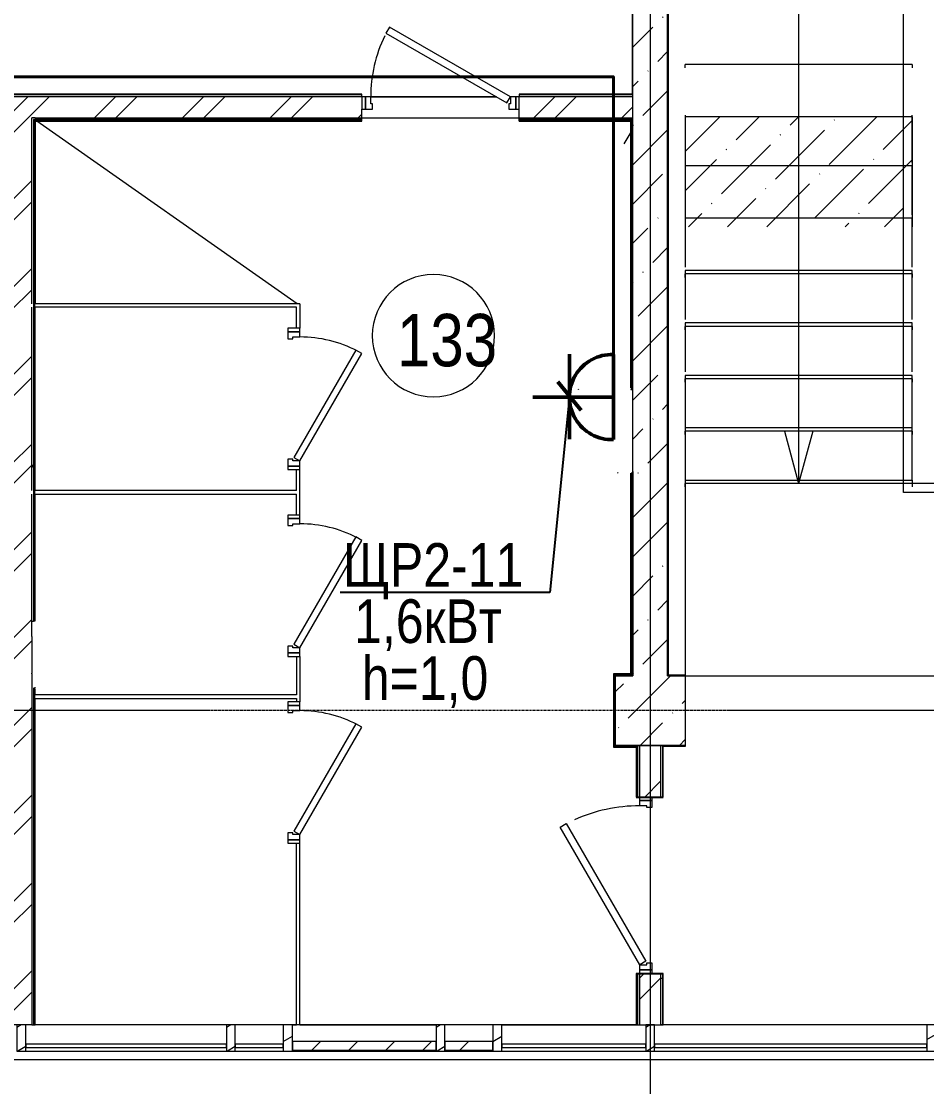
# Model space of a CAD drawing. Header units: metres. Extents: x -187 to 138813, y -64870 to 49448.
# Drawn here: x 80463 to 85646, y -58940 to -52838 of the extents above; entities that cross this region are included whole.
import ezdxf

# ---------------------------------------------------------------- set-up
doc = ezdxf.new("R2010")
doc.units = ezdxf.units.M
doc.linetypes.add('ADSK_Линия сетки', pattern=[21, 12, -3, 3, -3])
for name, color, linetype, lineweight in [('A-AREA-IDEN', 7, 'Continuous', 9), ('A-DETL-MBND', 7, 'Continuous', 5), ('A-DETL-THIN', 7, 'Continuous', 5), ('A-DOOR', 7, 'Continuous', 5), ('A-DOOR-FRAM', 7, 'Continuous', 13), ('A-FLOR', 7, 'Continuous', 5), ('A-FLOR-PATT', 7, 'Continuous', 5), ('A-GLAZ-CURT', 7, 'Continuous', 5), ('A-GLAZ-CWMG', 7, 'Continuous', 5), ('A-WALL', 7, 'Continuous', 5), ('A-WALL-PATT', 7, 'Continuous', 18), ('I-WALL', 7, 'Continuous', 5), ('S-COLS', 7, 'Continuous', 5), ('S-GRID', 7, 'Continuous', 9), ('Освещение', 1, 'Continuous', 50), ('Эл-свет раб.', 5, 'Continuous', 50), ('ЭЛ.сети', 5, 'Continuous', 100), ('ЭОМ', 7, 'Continuous', 40)]:
    doc.layers.add(name, color=color, linetype=linetype, lineweight=lineweight)
doc.layers.add('A-DETL', color=7, linetype='Continuous', lineweight=5, true_color=0x00a600)
doc.styles.add('GOST Common_I_1', font='ARIALN.TTF', dxfattribs={"height": 300})
doc.styles.add('STYLE1', font='ARIALN.TTF', dxfattribs={"height": 250})
doc.styles.add('ГОСТ 2.304', font='ARIALN.TTF', dxfattribs={"width": 0.85})
doc.dimstyles.new('СПДС', dxfattribs={"dimscale": 100, "dimtxt": 2.5, "dimasz": 2.5, "dimexe": 1.25, "dimexo": 0.625, "dimtad": 1, "dimdec": 0, "dimrnd": 0.001, "dimtxsty": 'ГОСТ 2.304', "dimblk": 'OBLIQUE', "dimcen": 2.5, "dimdle": 2, "dimadec": 0, "dimazin": 2, "dimtfac": 0.75, "dimtdec": 0, "dimtmove": 1, "dimatfit": 3, "dimfxl": 1, "dimtolj": 1, "dimarcsym": 1})
pattern_1 = [(45, (0, 0), (84.19025, 308.69666), [396.875, -79.375, 3.353, -76.022])]
pattern_2 = [(45, (0, 0), (-251.4472, 251.4472), []), (45, (0, 381), (-251.4472, 251.4472), [])]
pattern_3 = [(45, (0, 0), (-106.06602, 106.06602), [])]
pattern_4 = [(30, (0, 0), (-60, 103.92305), [])]
pattern_5 = [(0, (0, 0), (812.8, 203.2), [33.528, -576.072, 33.528, -576.072, -3251.2]), (0, (0, 0), (812.8, 203.2), [-1219.2, 33.528, -1185.672, 33.528, -576.072, -1422.4]), (0, (0, 0), (812.8, 203.2), [-3048, 33.528, -372.872, 33.528, -982.472]), (120, (304.8, 101.6), (-582.37636, 602.30545), [33.528, -576.072, 33.528, -576.072, -3251.2]), (120, (304.8, 101.6), (-582.37636, 602.30545), [-1219.2, 33.528, -1185.672, 33.528, -576.072, -1422.4]), (120, (304.8, 101.6), (-582.37636, 602.30545), [-3048, 33.528, -372.872, 33.528, -982.472]), (240, (406.4, 508), (-230.42364, -805.50545), [33.528, -576.072, 33.528, -576.072, -3251.2]), (240, (406.4, 508), (-230.42364, -805.50545), [-1219.2, 33.528, -1185.672, 33.528, -576.072, -1422.4]), (240, (406.4, 508), (-230.42364, -805.50545), [-3048, 33.528, -372.872, 33.528, -982.472])]
pattern_6 = [(50, (0, 0), (728.7365, -63.7558), [76.2, -838.2]), (355, (0, 0), (-140.9716, 764.2276), [60.96, -670.56]), (100.451, (60.7, -5.3), (587.77, 700.4668), [64.76, -712.36]), (46.184, (0, 203.2), (1084.316, -168.171), [114.3, -1257.3]), (96.636, (90.4, 189.2), (949.61, 989.71), [97.14, -1068.54]), (351.184, (0, 203.2), (949.62, 989.701), [91.44, -1005.84]), (21, (101.6, 152.4), (606.458, -409.0606), [76.2, -838.2]), (326, (101.6, 152.4), (247.2083, 736.753), [60.96, -670.56]), (71.451, (152.14, 118.3), (853.6683, 327.6855), [64.76, -712.36]), (37.5, (0, 0), (12.3547, 338.2201), [33.528, -628.904, 33.528, -647.192, -673.1]), (37.5, (0, 0), (12.3547, 338.2201), [-1343.152, 33.528, -639.572]), (7.5, (0, 0), (267.2789, 400.7221), [33.528, -354.584, 33.528, -613.664, -256.54]), (7.5, (0, 0), (267.2789, 400.7221), [-1035.304, 33.528, -223.012]), (327.5, (-226.57, 0), (542.3633, -22.91534), [33.528, -220.472, 33.528, -758.952, -1051.56]), (327.5, (-226.57, 0), (542.3633, -22.91534), [-1046.48, 33.528, -1018.032]), (317.5, (-328.17, 0), (592.517, 101.707), [33.528, -296.672, 33.528, -492.76, -746.76]), (317.5, (-328.17, 0), (592.517, 101.707), [-856.488, 33.528, -713.232])]

# ---------------------------------------------------------------- blocks, each defined once
blk = doc.blocks.new('КДП АПК - КР_rvt-1-1 этаж')
at = {"layer": 'A-FLOR-PATT', "lineweight": 15}
h = blk.add_hatch(dxfattribs=at)
h.set_pattern_fill('FP_126', color=256, style=0, pattern_type=2)
h.set_pattern_definition([(45, (0.0002, -0.0003), (84.19025, 308.69666), [396.875, -79.375, 3.353, -76.022])])
h.paths.add_polyline_path([(85562.7, -53375.6), (85562.7, -52745.6), (84262.7, -52745.6), (84262.7, -53375.6), (84709.2, -53375.6)], flags=0)
at = {"layer": 'A-WALL-PATT', "lineweight": 15}
h = blk.add_hatch(dxfattribs=at)
h.set_pattern_fill('FP_125', color=256, style=0, pattern_type=2)
h.set_pattern_definition(pattern_1)
h.paths.add_polyline_path([(84162.7, -55945.6), (84162.7, -49845.6), (83962.7, -49845.6), (83962.7, -55945.6)], flags=0)
at = {"layer": 'S-COLS', "lineweight": 15}
h = blk.add_hatch(dxfattribs=at)
h.set_pattern_fill('FP_125', color=256, style=0, pattern_type=2)
h.set_pattern_definition(pattern_1)
h.paths.add_polyline_path([(84262.7, -56345.6), (84262.7, -55945.6), (83862.7, -55945.6), (83862.7, -56345.6)], flags=0)
at = {"layer": 'A-FLOR', "lineweight": 15}
for p, q in [((84262.7, -52465.6), (84262.7, -52445.6)), ((85562.7, -52445.6), (84262.7, -52445.6)), ((85562.7, -52445.6), (85562.7, -52465.6)), ((84262.7, -52745.6), (84262.7, -53375.6)), ((85562.7, -52745.6), (84262.7, -52745.6)), ((85562.7, -52745.6), (85562.7, -53375.6)), ((84262.7, -53665.6), (84262.7, -53645.6)), ((85562.7, -53645.6), (84262.7, -53645.6)), ((85562.7, -53645.6), (85562.7, -53665.6)), ((84262.7, -53965.7), (84262.7, -53945.6)), ((85562.7, -53945.6), (84262.7, -53945.6)), ((85562.7, -53945.6), (85562.7, -53965.7)), ((84262.7, -54265.6), (84262.7, -54245.6)), ((85562.7, -54245.6), (84262.7, -54245.6)), ((85562.7, -54245.6), (85562.7, -54265.6)), ((84262.7, -54565.7), (84262.7, -54545.6)), ((85562.7, -54545.6), (84262.7, -54545.6)), ((85562.7, -54545.6), (85562.7, -54565.7)), ((84262.7, -54865.6), (84262.7, -54845.6)), ((85562.7, -54845.6), (84262.7, -54845.6)), ((85562.7, -54845.6), (85562.7, -54865.6))]:
    blk.add_line(p, q, dxfattribs=at)
at = {"layer": 'I-WALL', "lineweight": 15}
for p, q in [((83962.7, -55945.6), (83962.7, -49845.6)), ((84162.7, -49845.6), (84162.7, -55945.6))]:
    blk.add_line(p, q, dxfattribs=at)
at = {"layer": 'S-COLS', "lineweight": 15}
for p, q in [((83962.7, -55945.6), (83862.7, -55945.6)), ((83862.7, -55945.6), (83862.7, -56345.6)), ((84262.7, -55945.6), (84162.7, -55945.6)), ((83862.7, -56345.6), (84262.7, -56345.6))]:
    blk.add_line(p, q, dxfattribs=at)
blk = doc.blocks.new('Системная панель - Сплошная-1173316-1 этаж')
at = {"layer": 'A-GLAZ-CURT'}
h = blk.add_hatch(dxfattribs=at)
h.set_pattern_fill('FP_7', color=256, style=0, pattern_type=2)
h.set_pattern_definition(pattern_3)
h.paths.add_polyline_path([(82014.3, -58730.7), (82837.7, -58730.7), (82837.7, -58680.7), (82014.3, -58680.7)], flags=0)
at = {"layer": 'A-GLAZ-CURT', "lineweight": 13}
for p, q in [((82837.7, -58680.7), (82014.3, -58680.7)), ((82014.3, -58680.7), (82014.3, -58730.7)), ((82837.7, -58730.7), (82837.7, -58680.7)), ((82014.3, -58730.7), (82837.7, -58730.7))]:
    blk.add_line(p, q, dxfattribs=at)
blk = doc.blocks.new('Системная панель - С остеклением-1173315-1 этаж')
at = {"layer": 'A-GLAZ-CURT', "lineweight": 13}
for p, q in [((78037.7, -58695.7), (77214.3, -58695.7)), ((77214.3, -58695.7), (77214.3, -58715.7)), ((78037.7, -58715.7), (78037.7, -58695.7)), ((77214.3, -58715.7), (78037.7, -58715.7))]:
    blk.add_line(p, q, dxfattribs=at)
blk = doc.blocks.new('Системная панель - С остеклением-1173260-1 этаж')
at = {"layer": 'A-GLAZ-CURT', "lineweight": 13}
for p, q in [((778.9, 10), (-778.9, 10)), ((-778.9, 10), (-778.9, -10)), ((778.9, -10), (778.9, 10)), ((-778.9, -10), (778.9, -10))]:
    blk.add_line(p, q, dxfattribs=at)
blk = doc.blocks.new('Системная панель - С остеклением-1173121-1 этаж')
at = {"layer": 'A-GLAZ-CURT', "lineweight": 13}
for p, q in [((575, 10), (-575, 10)), ((-575, 10), (-575, -10)), ((575, -10), (575, 10)), ((-575, -10), (575, -10))]:
    blk.add_line(p, q, dxfattribs=at)
blk = doc.blocks.new('Системная панель - Сплошная-1173314-1 этаж')
at = {"layer": 'A-GLAZ-CURT'}
h = blk.add_hatch(dxfattribs=at)
h.set_pattern_fill('FP_7', color=256, style=0, pattern_type=2)
h.set_pattern_definition(pattern_3)
h.paths.add_polyline_path([(82887.7, -58730.7), (83161.9, -58730.7), (83161.9, -58680.7), (82887.7, -58680.7)], flags=0)
at = {"layer": 'A-GLAZ-CURT', "lineweight": 13}
for p, q in [((83161.9, -58680.7), (82887.7, -58680.7)), ((82887.7, -58680.7), (82887.7, -58730.7)), ((83161.9, -58730.7), (83161.9, -58680.7)), ((82887.7, -58730.7), (83161.9, -58730.7))]:
    blk.add_line(p, q, dxfattribs=at)
blk = doc.blocks.new('Системная панель - С остеклением-1173317-1 этаж')
at = {"layer": 'A-GLAZ-CURT', "lineweight": 13}
for p, q in [((81961.9, -58695.7), (81687.7, -58695.7)), ((81687.7, -58695.7), (81687.7, -58715.7)), ((81961.9, -58715.7), (81961.9, -58695.7)), ((81687.7, -58715.7), (81961.9, -58715.7))]:
    blk.add_line(p, q, dxfattribs=at)
blk = doc.blocks.new('Прямоугольный импост - 50 x 150мм-V34-1 этаж')
at = {"layer": 'A-GLAZ-CWMG'}
h = blk.add_hatch(dxfattribs=at)
h.set_pattern_fill('FP_45', color=256, style=0, pattern_type=2)
h.set_pattern_definition([(150, (80462.65, 58705.69), (-60, -103.92305), [])])
h.paths.add_polyline_path([(-15.6, -30), (-25, -30), (-25, 120), (25, 120), (25, -30)], flags=0)
at = {"layer": 'A-GLAZ-CWMG', "lineweight": 18}
for p, q in [((-25, -30), (-25, 120)), ((-25, 120), (25, 120)), ((25, 120), (25, -30)), ((25, -30), (-25, -30))]:
    blk.add_line(p, q, dxfattribs=at)
blk = doc.blocks.new('Прямоугольный импост - 50 x 150мм-V35-1 этаж')
at = {"layer": 'A-GLAZ-CWMG'}
h = blk.add_hatch(dxfattribs=at)
h.set_pattern_fill('FP_46', color=256, style=0, pattern_type=2)
h.set_pattern_definition([(150, (81662.65, 58705.69), (-60, -103.92305), [])])
h.paths.add_polyline_path([(25, -30), (-25, -30), (-25, 120), (25, 120)], flags=0)
at = {"layer": 'A-GLAZ-CWMG', "lineweight": 18}
for p, q in [((-25, -30), (-25, 120)), ((-25, 120), (25, 120)), ((25, 120), (25, -30)), ((25, -30), (-25, -30))]:
    blk.add_line(p, q, dxfattribs=at)
blk = doc.blocks.new('Прямоугольный импост - 50 x 150мм-1173228-1 этаж')
at = {"layer": 'A-GLAZ-CWMG'}
h = blk.add_hatch(dxfattribs=at)
h.set_pattern_fill('FP_47', color=256, style=0, pattern_type=2)
h.set_pattern_definition([(150, (82862.65, 58705.69), (-60, -103.92305), [])])
h.paths.add_polyline_path([(25, -30), (-25, -30), (-25, 120), (25, 120)], flags=0)
at = {"layer": 'A-GLAZ-CWMG', "lineweight": 18}
for p, q in [((-25, -30), (-25, 120)), ((-25, 120), (25, 120)), ((25, 120), (25, -30)), ((25, -30), (-25, -30))]:
    blk.add_line(p, q, dxfattribs=at)
blk = doc.blocks.new('Прямоугольный импост - 50 x 150мм-V36-1 этаж')
at = {"layer": 'A-GLAZ-CWMG'}
h = blk.add_hatch(dxfattribs=at)
h.set_pattern_fill('FP_48', color=256, style=0, pattern_type=2)
h.set_pattern_definition([(150, (84062.65, 58705.69), (-60, -103.92305), [])])
h.paths.add_polyline_path([(25, -30), (-25, -30), (-25, 120), (25, 120)], flags=0)
at = {"layer": 'A-GLAZ-CWMG', "lineweight": 18}
for p, q in [((-25, -30), (-25, 120)), ((-25, 120), (25, 120)), ((25, 120), (25, -30)), ((25, -30), (-25, -30))]:
    blk.add_line(p, q, dxfattribs=at)
blk = doc.blocks.new('Прямоугольный импост - 50 x 150мм-1173239-1 этаж')
at = {"layer": 'A-GLAZ-CWMG'}
h = blk.add_hatch(dxfattribs=at)
h.set_pattern_fill('FP_49', color=256, style=0, pattern_type=2)
h.set_pattern_definition([(30, (-85695.54, 58705.69), (-60, 103.92305), [])])
h.paths.add_polyline_path([(0, -30), (0, 120), (-50, 120), (-50, -30)], flags=0)
at = {"layer": 'A-GLAZ-CWMG', "lineweight": 18}
for p, q in [((0, 120), (-50, 120)), ((-50, 120), (-50, -30)), ((0, -30), (0, 120)), ((-50, -30), (0, -30))]:
    blk.add_line(p, q, dxfattribs=at)
blk = doc.blocks.new('Прямоугольный импост - 50 x 150мм-1035537-1 этаж')
at = {"layer": 'A-GLAZ-CWMG'}
for p, q in [((85645.5, -58585.7), (84122.7, -58585.7)), ((84087.7, -58735.7), (85645.5, -58735.7))]:
    blk.add_line(p, q, dxfattribs=at)
blk = doc.blocks.new('Прямоугольный импост - 50 x 150мм-1003911-1 этаж')
at = {"layer": 'A-GLAZ-CWMG'}
for p, q in [((81637.7, -58585.7), (80542.7, -58585.7)), ((80487.7, -58735.7), (81637.7, -58735.7))]:
    blk.add_line(p, q, dxfattribs=at)
blk = doc.blocks.new('AC_Дверь_Однопольная_ДеревяннаяВнутренняя_ГОСТ6629-88 - ДГ 21-9Л-1469641-1 этаж')
at = {"layer": 'A-DOOR', "lineweight": 13}
for p, q in [((-292.8, 460), (-312.8, 425.4)), ((400, 60), (-292.8, 460)), ((-312.8, 425.4), (380, 25.4)), ((380, 25.4), (400, 60))]:
    blk.add_line(p, q, dxfattribs=at)
at = {"layer": 'A-DOOR', "lineweight": 18}
for p, q in [((-430, 60), (-450, 60)), ((-450, 60), (-450, -10)), ((-430, -10), (-430, 60)), ((450, 60), (430, 60)), ((430, 60), (430, -10)), ((450, -10), (450, 60)), ((-450, -10), (-430, -10)), ((430, -10), (450, -10))]:
    blk.add_line(p, q, dxfattribs=at)
at = {"layer": 'A-DOOR'}
blk.add_arc((400, 60), 800, 154.09492, 180, dxfattribs=at)
at = {"layer": 'A-DOOR-FRAM'}
for p, q in [((-400, 60), (-430, 60)), ((-430, 60), (-430, -10)), ((-400, 20), (-400, 60)), ((-390, 20), (-400, 20)), ((-390, -10), (-390, 20)), ((400, 20), (390, 20)), ((390, 20), (390, -10)), ((430, 60), (400, 60)), ((400, 60), (400, 20)), ((430, -10), (430, 60)), ((-430, -10), (-390, -10)), ((390, -10), (430, -10))]:
    blk.add_line(p, q, dxfattribs=at)
blk = doc.blocks.new('AC_Дверь_Однопольная_ДеревяннаяВнутренняя_ГОСТ6629-88 - ДГ 21-8Л-1377427-1 этаж')
at = {"layer": 'A-DOOR', "lineweight": 18}
for p, q in [((-385, 60), (-405, 60)), ((-405, 60), (-405, -10)), ((-385, -10), (-385, 60)), ((385, 60), (385, -10)), ((405, 60), (385, 60)), ((405, -10), (405, 60)), ((-405, -10), (-385, -10)), ((385, -10), (405, -10))]:
    blk.add_line(p, q, dxfattribs=at)
at = {"layer": 'A-DOOR', "lineweight": 13}
for p, q in [((-335, 24.6), (-355, -10)), ((279.9, -330.4), (-335, 24.6)), ((-355, -10), (259.9, -365)), ((259.9, -365), (279.9, -330.4))]:
    blk.add_line(p, q, dxfattribs=at)
at = {"layer": 'A-DOOR'}
blk.add_arc((-355, -10), 710, 332.47162, 0, dxfattribs=at)
at = {"layer": 'A-DOOR-FRAM'}
for p, q in [((-385, 60), (-385, -10)), ((-345, 60), (-385, 60)), ((-355, -10), (-355, 30)), ((-355, 30), (-345, 30)), ((-345, 30), (-345, 60)), ((385, 60), (345, 60)), ((345, 60), (345, 30)), ((345, 30), (355, 30)), ((355, 30), (355, -10)), ((385, -10), (385, 60)), ((-385, -10), (-355, -10)), ((355, -10), (385, -10))]:
    blk.add_line(p, q, dxfattribs=at)
blk = doc.blocks.new('AC_Дверь_Однопольная_ДеревяннаяВнутренняя_ГОСТ6629-88 - ДГ 21-10-1263266-1 этаж')
at = {"layer": 'A-DOOR', "lineweight": 13}
for p, q in [((-455, 60), (333.1, 515)), ((333.1, 515), (353.1, 480.4)), ((353.1, 480.4), (-435, 25.4)), ((-435, 25.4), (-455, 60))]:
    blk.add_line(p, q, dxfattribs=at)
at = {"layer": 'A-DOOR', "lineweight": 18}
for p, q in [((-505, 60), (-485, 60)), ((-505, -10), (-505, 60)), ((-485, 60), (-485, -10)), ((485, 60), (505, 60)), ((485, -10), (485, 60)), ((505, 60), (505, -10)), ((-485, -10), (-505, -10)), ((505, -10), (485, -10))]:
    blk.add_line(p, q, dxfattribs=at)
at = {"layer": 'A-DOOR'}
blk.add_arc((-455, 60), 910, 0, 24.26352, dxfattribs=at)
at = {"layer": 'A-DOOR-FRAM'}
for p, q in [((-485, 60), (-455, 60)), ((-485, -10), (-485, 60)), ((-455, 60), (-455, 20)), ((-455, 20), (-445, 20)), ((-445, 20), (-445, -10)), ((445, 20), (455, 20)), ((445, -10), (445, 20)), ((455, 60), (485, 60)), ((455, 20), (455, 60)), ((485, 60), (485, -10)), ((-445, -10), (-485, -10)), ((485, -10), (445, -10))]:
    blk.add_line(p, q, dxfattribs=at)
blk = doc.blocks.new('Розетка штепсельная с заземляющим контактом скрытой установки IP20')
at = {"layer": 'Эл-свет раб.', "ltscale": 0.3}
for p, q in [((191574.8, -246568.3), (191574.8, -246105.7)), ((191816.2, -246316.2), (191328.6, -246316.2)), ((191818.7, -246568.3), (191331, -246568.3))]:
    blk.add_line(p, q, dxfattribs=at)
at = {"layer": 'Эл-свет раб.', "ltscale": 0.3, "extrusion": (0, 0, -1)}
blk.add_ellipse((191574.8, -246560.1), major_axis=(-172.5, 172.5), ratio=1, start_param=5.464002, end_param=8.673165, dxfattribs=at)
blk = doc.blocks.new('_Oblique')
at = {"color": 0, "linetype": 'ByBlock', "lineweight": -2}
blk.add_line((-0.5, -0.5), (0.5, 0.5), dxfattribs=at)
blk = doc.blocks.new('ПСС_Марка_помещения - Имя_2_5мм-224473-1 этаж')
at = {"layer": 'A-AREA-IDEN'}
for start, end in [(360, 180), (180, 360)]:
    blk.add_arc((-0.074, 0.039), 3.5, start, end, dxfattribs=at)

msp = doc.modelspace()

# ---------------------------------------------------------------- hatches: boundary and pattern name
at = {"layer": 'A-GLAZ-CWMG'}
h = msp.add_hatch(dxfattribs=at)
h.set_pattern_fill('FP_5', color=256, style=0, pattern_type=2)
h.set_pattern_definition(pattern_4)
h.paths.add_polyline_path([(81961.9076, -58735.6672), (82014.3111, -58735.6672), (82014.3111, -58585.6672), (81961.9076, -58585.6672)], flags=0)
h = msp.add_hatch(dxfattribs=at)
h.set_pattern_fill('FP_5', color=256, style=0, pattern_type=2)
h.set_pattern_definition(pattern_4)
h.paths.add_polyline_path([(83161.9076, -58735.6672), (83214.3111, -58735.6672), (83214.3111, -58585.6672), (83161.9076, -58585.6672)], flags=0)
at = {"layer": 'A-WALL-PATT', "lineweight": 5}
h = msp.add_hatch(dxfattribs=at)
h.set_pattern_fill('FP_81', color=256, style=0, pattern_type=2)
h.set_pattern_definition(pattern_5)
h.paths.add_polyline_path([(81535.9632, -53270.6443), (82412.6532, -53270.6443), (82412.6532, -53258.6443), (80012.6532, -53258.6443), (80012.6532, -53270.6443), (80478.2066, -53270.6443)], flags=0)
h.paths.add_polyline_path([(83651.4765, -53270.6443), (83962.6532, -53270.6443), (83962.6532, -53258.6443), (83312.6532, -53258.6443), (83312.6532, -53270.6443)], flags=0)
h.paths.add_polyline_path([(78362.6933, -53270.6443), (79112.6532, -53270.6443), (79112.6532, -53258.6443), (78274.6532, -53258.6443), (78274.6532, -53270.6443), (78277.6532, -53270.6443)], flags=0)
h = msp.add_hatch(dxfattribs=at)
h.set_pattern_fill('FP_81', color=256, style=0, pattern_type=2)
h.set_pattern_definition(pattern_5)
h.paths.add_polyline_path([(83962.6532, -53258.6443), (83962.6532, -53255.6443), (83312.6532, -53255.6443), (83312.6532, -53258.6443), (83651.4765, -53258.6443)], flags=0)
h.paths.add_polyline_path([(82412.6532, -53258.6443), (82412.6532, -53255.6443), (80012.6532, -53255.6443), (80012.6532, -53258.6443), (81535.9632, -53258.6443)], flags=0)
h.paths.add_polyline_path([(78277.6532, -53258.6443), (79112.6532, -53258.6443), (79112.6532, -53255.6443), (78277.6532, -53255.6443)], flags=0)
h = msp.add_hatch(dxfattribs=at)
h.set_pattern_fill('FP_1', color=256, style=0, pattern_type=2)
h.set_pattern_definition(pattern_2)
h.paths.add_polyline_path([(83312.6532, -53390.6443), (83962.6532, -53390.6443), (83962.6532, -53270.6443), (83312.6532, -53270.6443), (83312.6532, -53340.6443)], flags=0)
h.paths.add_polyline_path([(82412.6532, -53390.6443), (82412.6532, -53270.6443), (80012.6532, -53270.6443), (80012.6532, -53390.6443), (81535.9632, -53390.6443)], flags=0)
h.paths.add_polyline_path([(76642.6532, -53390.6443), (79112.6532, -53390.6443), (79112.6532, -53270.6443), (76632.6532, -53270.6443), (76632.6532, -53390.6443)], flags=0)
h = msp.add_hatch(dxfattribs=at)
h.set_pattern_fill('FP_1', color=256, style=0, pattern_type=2)
h.set_pattern_definition(pattern_2)
h.paths.add_polyline_path([(80402.6532, -58585.6443), (80522.6532, -58585.6443), (80522.6532, -53390.6443), (80402.6532, -53390.6443), (80402.6532, -58530.6443)], flags=0)
h = msp.add_hatch(dxfattribs=at)
h.set_pattern_fill('FP_81', color=256, style=0, pattern_type=2)
h.set_pattern_definition(pattern_5)
h.paths.add_polyline_path([(80522.6532, -56275.6443), (80532.6532, -56275.6443), (80532.6532, -53390.6443), (80522.6532, -53390.6443), (80522.6532, -56270.6443)], flags=0)
h = msp.add_hatch(dxfattribs=at)
h.set_pattern_fill('FP_81', color=256, style=0, pattern_type=2)
h.set_pattern_definition(pattern_5)
h.paths.add_polyline_path([(80542.6532, -53400.6443), (82412.6532, -53400.6443), (82412.6532, -53390.6443), (80532.6532, -53390.6443), (80532.6532, -53400.6443), (80537.6532, -53400.6443)], flags=0)
h.paths.add_polyline_path([(83651.4765, -53400.6443), (83962.6532, -53400.6443), (83962.6532, -53390.6443), (83312.6532, -53390.6443), (83312.6532, -53400.6443)], flags=0)
h = msp.add_hatch(dxfattribs=at)
h.set_pattern_fill('FP_82', color=256, style=0, pattern_type=2)
h.set_pattern_definition(pattern_6)
h.paths.add_polyline_path([(80532.6532, -56275.6443), (80537.6532, -56275.6443), (80537.6532, -53400.6443), (80532.6532, -53400.6443), (80532.6532, -56270.6443)], flags=0)
h = msp.add_hatch(dxfattribs=at)
h.set_pattern_fill('FP_82', color=256, style=0, pattern_type=2)
h.set_pattern_definition(pattern_6)
h.paths.add_polyline_path([(83962.6532, -53405.6443), (83962.6532, -53400.6443), (83312.6532, -53400.6443), (83312.6532, -53405.6443), (83957.6532, -53405.6443)], flags=0)
h.paths.add_polyline_path([(80542.6532, -53405.6443), (82412.6532, -53405.6443), (82412.6532, -53400.6443), (80537.6532, -53400.6443), (80537.6532, -53405.6443)], flags=0)
h = msp.add_hatch(dxfattribs=at)
h.set_pattern_fill('FP_1', color=256, style=0, pattern_type=2)
h.set_pattern_definition(pattern_2)
h.paths.add_polyline_path([(80542.6532, -56270.6443), (80542.6532, -55545.6443), (80537.6532, -55545.6443), (80537.6532, -56270.6443)], flags=0)
h.paths.add_polyline_path([(80537.6532, -55525.6443), (80542.6532, -55525.6443), (80542.6532, -54475.6443), (80537.6532, -54475.6443), (80537.6532, -55353.691)], flags=0)
h.paths.add_polyline_path([(80537.6532, -54455.6443), (80542.6532, -54455.6443), (80542.6532, -53405.6443), (80537.6532, -53405.6443), (80537.6532, -53933.356)], flags=0)
h = msp.add_hatch(dxfattribs=at)
h.set_pattern_fill('FP_1', color=256, style=0, pattern_type=2)
h.set_pattern_definition(pattern_2)
h.paths.add_polyline_path([(83957.6532, -53410.6443), (83957.6532, -53405.6443), (83312.6532, -53405.6443), (83312.6532, -53410.6443), (83952.6532, -53410.6443)], flags=0)
h.paths.add_polyline_path([(82412.6532, -53410.6443), (82412.6532, -53405.6443), (80542.6532, -53405.6443), (80542.6532, -53410.6443), (81535.9632, -53410.6443)], flags=0)
h = msp.add_hatch(dxfattribs=at)
h.set_pattern_fill('FP_1', color=256, style=0, pattern_type=2)
h.set_pattern_definition(pattern_2)
h.paths.add_polyline_path([(83952.6532, -54941.4958), (83957.6532, -54941.4958), (83957.6532, -53410.6443), (83952.6532, -53410.6443), (83952.6532, -54936.4958)], flags=0)
h = msp.add_hatch(dxfattribs=at)
h.set_pattern_fill('FP_82', color=256, style=0, pattern_type=2)
h.set_pattern_definition(pattern_6)
h.paths.add_polyline_path([(83957.6532, -54946.4958), (83962.6532, -54946.4958), (83962.6532, -53405.6443), (83957.6532, -53405.6443), (83957.6532, -54941.4958)], flags=0)
h = msp.add_hatch(dxfattribs=at)
h.set_pattern_fill('FP_1', color=256, style=0, pattern_type=2)
h.set_pattern_definition(pattern_2)
h.paths.add_polyline_path([(83952.6532, -55426.4958), (83957.6532, -55426.4958), (83957.6532, -55421.4958), (83642.6532, -55421.4958), (83642.6532, -55426.4958), (83651.4765, -55426.4958)], flags=0)
h = msp.add_hatch(dxfattribs=at)
h.set_pattern_fill('FP_1', color=256, style=0, pattern_type=2)
h.set_pattern_definition(pattern_2)
h.paths.add_polyline_path([(83957.6532, -56580.6443), (83957.6532, -55426.4958), (83952.6532, -55426.4958), (83952.6532, -56580.6443)], flags=0)
h = msp.add_hatch(dxfattribs=at)
h.set_pattern_fill('FP_82', color=256, style=0, pattern_type=2)
h.set_pattern_definition(pattern_6)
h.paths.add_polyline_path([(83957.6532, -56585.6443), (83962.6532, -56585.6443), (83962.6532, -55421.4958), (83957.6532, -55421.4958), (83957.6532, -56580.6443)], flags=0)
h = msp.add_hatch(dxfattribs=at)
h.set_pattern_fill('FP_1', color=256, style=0, pattern_type=2)
h.set_pattern_definition(pattern_2)
h.paths.add_polyline_path([(83857.6532, -56580.6443), (83952.6532, -56580.6443), (83952.6532, -56575.6443), (83852.6532, -56575.6443), (83852.6532, -56580.6443)], flags=0)
h = msp.add_hatch(dxfattribs=at)
h.set_pattern_fill('FP_1', color=256, style=0, pattern_type=2)
h.set_pattern_definition(pattern_2)
h.paths.add_polyline_path([(83857.6532, -56995.6443), (83857.6532, -56580.6443), (83852.6532, -56580.6443), (83852.6532, -56995.6443)], flags=0)
h = msp.add_hatch(dxfattribs=at)
h.set_pattern_fill('FP_81', color=256, style=0, pattern_type=2)
h.set_pattern_definition(pattern_5)
h.paths.add_polyline_path([(84262.6532, -56585.6443), (84262.6532, -56582.6443), (84165.6532, -56582.6443), (84165.6532, -56585.6443)], flags=0)
h = msp.add_hatch(dxfattribs=at)
h.set_pattern_fill('FP_82', color=256, style=0, pattern_type=2)
h.set_pattern_definition(pattern_6)
h.paths.add_polyline_path([(80537.6532, -58585.6672), (80537.6532, -56655.6443), (80532.6532, -56655.6443), (80532.6532, -58585.6672)], flags=0)
h = msp.add_hatch(dxfattribs=at)
h.set_pattern_fill('FP_1', color=256, style=0, pattern_type=2)
h.set_pattern_definition(pattern_2)
h.paths.add_polyline_path([(80537.6532, -58585.6672), (80542.6532, -58585.6672), (80542.6532, -56715.6443), (80537.6532, -56715.6443), (80537.6532, -57484.1935)], flags=0)
h.paths.add_polyline_path([(80537.6532, -56695.6443), (80542.6532, -56695.6443), (80542.6532, -56655.6443), (80537.6532, -56655.6443)], flags=0)
h = msp.add_hatch(dxfattribs=at)
h.set_pattern_fill('FP_1', color=256, style=0, pattern_type=2)
h.set_pattern_definition(pattern_2)
h.paths.add_polyline_path([(83862.6532, -56995.6443), (83982.6532, -56995.6443), (83982.6532, -56990.6443), (83857.6532, -56990.6443), (83857.6532, -56995.6443)], flags=0)
h = msp.add_hatch(dxfattribs=at)
h.set_pattern_fill('FP_1', color=256, style=0, pattern_type=2)
h.set_pattern_definition(pattern_2)
h.paths.add_polyline_path([(83987.6532, -58290.7647), (83982.6532, -58290.7647), (83982.6532, -58585.2448), (83987.6532, -58585.2448)])
h.paths.add_polyline_path([(83982.6532, -57280.7647), (83987.6532, -57280.7647), (83987.6532, -56990.6443), (83982.6532, -56990.6443)])
h = msp.add_hatch(dxfattribs=at)
h.set_pattern_fill('FP_82', color=256, style=0, pattern_type=2)
h.set_pattern_definition(pattern_6)
h.paths.add_polyline_path([(83987.6532, -57280.7647), (83992.6532, -57280.7647), (83992.6532, -56985.6443), (83987.6532, -56985.6443)])
h.paths.add_polyline_path([(83992.6532, -58290.7647), (83987.6532, -58290.7647), (83987.6532, -58585.2448), (83992.6532, -58585.2448)])
h = msp.add_hatch(dxfattribs=at)
h.set_pattern_fill('FP_1', color=256, style=0, pattern_type=2)
h.set_pattern_definition(pattern_2)
h.paths.add_polyline_path([(84002.6532, -57280.7647), (84122.6532, -57280.7647), (84122.6532, -56985.6443), (84002.6532, -56985.6443)])
h.paths.add_polyline_path([(84122.6532, -58290.7647), (84002.6532, -58290.7647), (84002.6532, -58585.6672), (84122.6532, -58585.6672)])
h = msp.add_hatch(dxfattribs=at)
h.set_pattern_fill('FP_81', color=256, style=0, pattern_type=2)
h.set_pattern_definition(pattern_5)
h.paths.add_polyline_path([(84122.6532, -57280.7647), (84134.6532, -57280.7647), (84134.6532, -56985.6443), (84122.6532, -56985.6443)])
h.paths.add_polyline_path([(84134.6532, -58290.7647), (84122.6532, -58290.7647), (84122.6532, -58585.2448), (84134.6532, -58585.2448)])
h = msp.add_hatch(dxfattribs=at)
h.set_pattern_fill('FP_81', color=256, style=0, pattern_type=2)
h.set_pattern_definition(pattern_5)
h.paths.add_polyline_path([(84137.6532, -58290.7647), (84134.6532, -58290.7647), (84134.6532, -58585.2448), (84137.6532, -58585.2448)])
h.paths.add_polyline_path([(84134.6532, -57280.7647), (84137.6532, -57280.7647), (84137.6532, -56985.6443), (84134.6532, -56985.6443)])

# ---------------------------------------------------------------- linework, layer by layer
for p, q in [((83982.6532, -57280.7647), (84137.6532, -57280.7647)), ((83982.6532, -58290.7647), (84137.6532, -58290.7647))]:
    msp.add_line(p, q)
at = {"layer": 'A-DETL', "color": 7, "lineweight": 18}
for p, q in [((84912.6532, -51015.6316), (84912.6532, -55485.6443)), ((84832.2684, -55185.6443), (84912.6532, -55485.6443)), ((84993.038, -55185.6443), (84912.6532, -55485.6443)), ((86562.6532, -55485.6443), (84262.6532, -55485.6443)), ((84262.6532, -55485.6443), (84262.6532, -56585.6443)), ((84262.6532, -56585.6443), (87262.6532, -56585.6443))]:
    msp.add_line(p, q, dxfattribs=at)
at = {"layer": 'A-DETL-MBND'}
for p, q in [((82014.3111, -58585.6672), (82037.6532, -58585.6672)), ((82057.6532, -58585.6672), (82837.6532, -58585.6672)), ((83214.3111, -58585.6672), (84002.6532, -58585.6672)), ((82014.3111, -58735.6672), (82837.6532, -58735.6672)), ((83214.3111, -58735.6672), (84037.6532, -58735.6672)), ((85695.5434, -58785.6443), (79287.6532, -58785.6443))]:
    msp.add_line(p, q, dxfattribs=at)
at = {"layer": 'A-DETL-THIN'}
for p, q in [((85512.6532, -55535.6443), (85512.6532, -50965.6316)), ((86012.6532, -55535.6443), (85512.6532, -55535.6443)), ((80522.6532, -56360.6443), (80522.6532, -56570.6443))]:
    msp.add_line(p, q, dxfattribs=at)
at = {"layer": 'A-FLOR', "lineweight": 18}
for p, q in [((82462.6532, -53270.6443), (83182.6532, -53270.6443)), ((83182.6532, -53270.6443), (82462.6532, -53270.6443)), ((84262.6644, -53375.6218), (84262.6644, -53645.6443)), ((85562.6644, -53645.6443), (85562.6644, -53375.6218)), ((85562.6622, -53665.6443), (84262.6622, -53665.6443)), ((84262.6622, -53665.6443), (84262.6622, -53945.6443)), ((85562.6622, -53945.6443), (85562.6622, -53665.6443)), ((85562.6599, -53965.6541), (84262.6599, -53965.6541)), ((84262.6599, -53965.6541), (84262.6599, -54245.6443)), ((85562.6599, -54245.6443), (85562.6599, -53965.6541)), ((85562.6577, -54265.6443), (84262.6577, -54265.6443)), ((84262.6577, -54265.6443), (84262.6577, -54545.6443)), ((85562.6577, -54545.6443), (85562.6577, -54265.6443)), ((85562.6554, -54565.6541), (84262.6554, -54565.6541)), ((84262.6554, -54565.6541), (84262.6554, -54845.6443)), ((85562.6554, -54845.6443), (85562.6554, -54565.6541)), ((85562.6532, -54865.6443), (84262.6532, -54865.6443)), ((84262.6532, -54865.6443), (84262.6532, -55465.6316)), ((85562.6532, -55465.6316), (85562.6532, -54865.6443)), ((85562.6532, -55165.6443), (84262.6532, -55165.6443)), ((82037.6532, -58585.2448), (80542.6532, -58585.2448)), ((83982.6532, -58585.2448), (82057.6451, -58585.2448))]:
    msp.add_line(p, q, dxfattribs=at)
at = {"layer": 'A-FLOR', "lineweight": 13}
for p, q in [((82412.6532, -53390.6443), (83312.6532, -53390.6443)), ((82041.6449, -54455.6443), (80551.1465, -53410.6216)), ((83952.6532, -53473.2815), (83912.6532, -53539.3913)), ((82043.928, -56417.7201), (82038.3664, -56425.6443))]:
    msp.add_line(p, q, dxfattribs=at)
at = {"layer": 'A-GLAZ-CWMG'}
for p, q in [((81961.9076, -58585.6672), (81687.6532, -58585.6672)), ((83161.9076, -58585.6672), (82887.6532, -58585.6672)), ((81687.6532, -58735.6672), (81961.9076, -58735.6672)), ((82887.6532, -58735.6672), (83161.9076, -58735.6672))]:
    msp.add_line(p, q, dxfattribs=at)
at = {"layer": 'A-GLAZ-CWMG', "lineweight": 18}
for p, q in [((81961.9076, -58585.6672), (81961.9076, -58735.6672)), ((82014.3111, -58585.6672), (81961.9076, -58585.6672)), ((82014.3111, -58735.6672), (82014.3111, -58585.6672)), ((83161.9076, -58585.6672), (83161.9076, -58735.6672)), ((83214.3111, -58585.6672), (83161.9076, -58585.6672)), ((83214.3111, -58735.6672), (83214.3111, -58585.6672)), ((81961.9076, -58735.6672), (82014.3111, -58735.6672)), ((83161.9076, -58735.6672), (83214.3111, -58735.6672))]:
    msp.add_line(p, q, dxfattribs=at)
at = {"layer": 'A-WALL', "lineweight": 18}
for p, q in [((84162.6532, -56585.6443), (84162.6532, -50485.6443)), ((84165.6532, -50488.6443), (84165.6532, -56582.6443)), ((83962.6532, -54946.4958), (83962.6532, -51065.6443)), ((83959.6532, -51148.6443), (83959.6532, -53255.6443)), ((82412.6532, -53255.6443), (80012.6532, -53255.6443)), ((82412.6532, -53270.6443), (82412.6532, -53255.6443)), ((83959.6532, -53255.6443), (83312.6532, -53255.6443)), ((83312.6532, -53255.6443), (83312.6532, -53270.6443)), ((80542.6532, -53390.6443), (80522.6532, -53390.6443)), ((82412.6532, -53410.6443), (82412.6532, -53340.6443)), ((83312.6532, -53410.6443), (83312.6532, -53340.6443)), ((80542.6532, -53410.6443), (82412.6532, -53410.6443)), ((80542.6532, -53410.6443), (80542.6532, -54455.6443)), ((83312.6532, -53410.6443), (83952.6532, -53410.6443)), ((83952.6532, -54936.4958), (83952.6532, -53410.6443)), ((80542.6532, -55525.6443), (80542.6532, -54475.6443)), ((83652.6532, -54946.4958), (83652.6532, -54945.4958)), ((83653.6532, -54946.4958), (83652.6532, -54945.4958)), ((83962.6532, -54945.4958), (83952.6532, -54945.4958)), ((83952.6532, -54946.4958), (83962.6532, -54946.4958)), ((83962.6532, -55025.4958), (83962.6532, -54945.4958)), ((83962.6532, -55415.4958), (83962.6532, -55335.4958)), ((83952.6532, -56575.6443), (83952.6532, -55426.4958)), ((83962.6532, -55416.4958), (83962.6532, -56585.6443)), ((80542.6532, -56270.6443), (80542.6532, -55545.6443)), ((80522.6532, -56285.6443), (80522.6532, -56280.6443)), ((80522.6532, -56575.6443), (80522.6532, -56570.6443)), ((83952.6532, -56575.6443), (83852.6532, -56575.6443)), ((83852.6532, -56575.6443), (83852.6532, -56995.6443)), ((83862.6532, -56585.6443), (83962.6532, -56585.6443)), ((83862.6532, -56985.6443), (83862.6532, -56585.6443)), ((84162.6532, -56585.6443), (84262.6532, -56585.6443)), ((84262.6532, -56582.6443), (84165.6532, -56582.6443)), ((84262.6532, -56585.6443), (84262.6532, -56985.6443)), ((84265.6532, -56988.6443), (84265.6532, -56585.6443)), ((80542.6532, -56695.6443), (80542.6532, -56660.6443)), ((80542.6532, -58585.6672), (80542.6532, -56715.6443)), ((84262.6532, -56985.6443), (83862.6532, -56985.6443)), ((84002.6532, -57280.7647), (84002.6532, -56985.6443)), ((84122.6532, -56985.6443), (84122.6532, -57280.7647)), ((84137.6532, -56988.6443), (84265.6532, -56988.6443)), ((84137.6532, -57280.7647), (84137.6532, -56988.6443)), ((83852.6532, -56995.6443), (83982.6532, -56995.6443)), ((83982.6532, -56995.6443), (83982.6532, -57280.7647)), ((83982.6532, -58290.7647), (83982.6532, -58585.2448)), ((84002.6532, -58585.6672), (84002.6532, -58290.7647)), ((84122.6532, -58290.7647), (84122.6532, -58585.6672)), ((84137.6532, -58585.2448), (84137.6532, -58290.7647)), ((80522.6532, -58585.6443), (80402.6532, -58585.6443)), ((80522.6532, -58585.6672), (80542.6532, -58585.6672)), ((83982.6532, -58585.2448), (84002.6532, -58585.2448)), ((84002.6532, -58585.6672), (84122.6532, -58585.6672)), ((84122.6532, -58585.2448), (84137.6532, -58585.2448))]:
    msp.add_line(p, q, dxfattribs=at)
at = {"layer": 'A-WALL'}
for p, q in [((82412.6532, -53258.6443), (80012.6532, -53258.6443)), ((83962.6532, -53258.6443), (83312.6532, -53258.6443)), ((82412.6532, -53270.6443), (80012.6532, -53270.6443)), ((83962.6532, -53270.6443), (83312.6532, -53270.6443)), ((80522.6532, -54455.6443), (80522.6532, -53390.6443)), ((80542.6532, -53390.6443), (82412.6532, -53390.6443)), ((83312.6532, -53390.6443), (83962.6532, -53390.6443)), ((82412.6532, -53400.6443), (80532.6532, -53400.6443)), ((80532.6532, -53400.6443), (80532.6532, -56275.6443)), ((82412.6532, -53405.6443), (80537.6532, -53405.6443)), ((80537.6532, -53405.6443), (80537.6532, -56275.6443)), ((83962.6532, -53400.6443), (83312.6532, -53400.6443)), ((83957.6532, -53405.6443), (83312.6532, -53405.6443)), ((83957.6532, -54941.4958), (83957.6532, -53405.6443)), ((80522.6532, -55525.6443), (80522.6532, -54475.6443)), ((82057.6532, -54455.6443), (80537.6532, -54455.6443)), ((82037.6532, -54475.6443), (80537.6532, -54475.6443)), ((82037.6532, -54595.6443), (82037.6532, -54475.6443)), ((82057.6532, -54455.6443), (82057.6532, -54595.6443)), ((83952.6532, -54945.4958), (83952.6532, -54946.4958)), ((82037.6532, -55525.6443), (82037.6532, -55405.6443)), ((82057.6532, -55665.6443), (82057.6532, -55405.6443)), ((83957.6532, -56580.6443), (83957.6532, -55421.4958)), ((82037.6532, -55525.6443), (80537.6532, -55525.6443)), ((84262.653, -55465.6316), (85562.653, -55465.6316)), ((84262.653, -55465.6316), (84262.653, -55485.6316)), ((85562.653, -55465.6316), (85562.653, -55485.6316)), ((80522.6532, -56280.6443), (80522.6532, -55545.6443)), ((80537.6532, -55545.6443), (82037.6532, -55545.6443)), ((82037.6532, -55665.6443), (82037.6532, -55545.6443)), ((80532.6532, -56275.6443), (80522.6532, -56275.6443)), ((80522.6532, -56360.6443), (80522.6532, -56285.6443)), ((82037.6532, -56475.6443), (82037.6532, -56695.6443)), ((82057.6532, -56475.6443), (82057.6532, -56735.6443)), ((80522.6532, -56575.6443), (80522.6532, -58585.6672)), ((83857.6532, -56580.6443), (83957.6532, -56580.6443)), ((83857.6532, -56990.6443), (83857.6532, -56580.6443)), ((80532.6532, -56655.6443), (80532.6532, -58585.6672)), ((80537.6532, -56655.6443), (80537.6532, -58585.6672)), ((80542.6532, -56655.6443), (80542.6532, -56650.6443)), ((82037.6532, -56695.6443), (80542.6532, -56695.6443)), ((80542.6532, -56715.6443), (82037.6532, -56715.6443)), ((82037.6532, -56715.6443), (82037.6532, -56735.6443)), ((83987.6532, -56990.6443), (83857.6532, -56990.6443)), ((83987.6532, -57280.7647), (83987.6532, -56990.6443)), ((83992.6532, -57280.7647), (83992.6532, -56985.6443)), ((84134.6532, -57280.7647), (84134.6532, -56985.6443)), ((82037.6532, -58585.6672), (82037.6532, -57545.6443)), ((82057.6532, -58585.6672), (82057.6532, -57545.6443)), ((83987.6532, -58585.2448), (83987.6532, -58290.7647)), ((83992.6532, -58585.2448), (83992.6532, -58290.7647)), ((84134.6532, -58585.2448), (84134.6532, -58290.7647)), ((82057.6532, -58585.6672), (82037.6532, -58585.6672))]:
    msp.add_line(p, q, dxfattribs=at)
at = {"layer": 'S-GRID', "linetype": 'ADSK_Линия сетки'}
for p, q in [((84062.6532, -38095.4453), (84062.6532, -64052.4737)), ((95458.7083, -56785.6443), (29247.2594, -56785.6443))]:
    msp.add_line(p, q, dxfattribs=at)
at = {"layer": 'ЭЛ.сети', "color": 0, "lineweight": 40}
msp.add_lwpolyline([(79212.6532, -53155.6443), (83852.6532, -53155.6443), (83852.6532, -54989.7702)], dxfattribs=at)

# ---------------------------------------------------------------- block references
at = {"lineweight": 5}
msp.add_blockref('КДП АПК - КР_rvt-1-1 этаж', (0, -639.2559), dxfattribs=at)
at = {"layer": 'A-AREA-IDEN', "color": 18, "true_color": 0x000000, "xscale": 99.99999999999993, "yscale": 99.99999999999993, "zscale": 99.99999999999993}
msp.add_blockref('ПСС_Марка_помещения - Имя_2_5мм-224473-1 этаж', (82829.3392, -54642.0741), dxfattribs=at)
at = {"layer": 'A-DOOR'}
msp.add_blockref('AC_Дверь_Однопольная_ДеревяннаяВнутренняя_ГОСТ6629-88 - ДГ 21-9Л-1469641-1 этаж', (82862.6532, -53330.6443), dxfattribs=at)
at = {"layer": 'A-DOOR', "color": 8, "true_color": 0x7f7f7f}
for name, p, rotation in [('AC_Дверь_Однопольная_ДеревяннаяВнутренняя_ГОСТ6629-88 - ДГ 21-8Л-1377427-1 этаж', (82047.6532, -55000.6443), 89.99999999999959), ('AC_Дверь_Однопольная_ДеревяннаяВнутренняя_ГОСТ6629-88 - ДГ 21-8Л-1377427-1 этаж', (82047.6532, -56070.6443), 89.99999999999959), ('AC_Дверь_Однопольная_ДеревяннаяВнутренняя_ГОСТ6629-88 - ДГ 21-8Л-1377427-1 этаж', (82047.6532, -57140.6443), 89.99999999999959), ('AC_Дверь_Однопольная_ДеревяннаяВнутренняя_ГОСТ6629-88 - ДГ 21-10-1263266-1 этаж', (84062.6532, -57785.7647), 89.99999999999993)]:
    msp.add_blockref(name, p, dxfattribs=dict(at, rotation=rotation))
at = {"layer": 'A-GLAZ-CURT', "rotation": 180}
for name, p in [('Системная панель - С остеклением-1173121-1 этаж', (81062.6532, -58705.6905)), ('Системная панель - С остеклением-1173260-1 этаж', (84866.5983, -58705.6905))]:
    msp.add_blockref(name, p, dxfattribs=at)
at = {"layer": 'A-GLAZ-CURT'}
for name, p in [('Системная панель - С остеклением-1173317-1 этаж', (0, 0)), ('Системная панель - Сплошная-1173316-1 этаж', (0, 0)), ('Системная панель - Сплошная-1173314-1 этаж', (0, 0)), ('Системная панель - С остеклением-1173315-1 этаж', (6000, 0))]:
    msp.add_blockref(name, p, dxfattribs=at)
at = {"layer": 'A-GLAZ-CWMG', "extrusion": (0, 0, -1)}
for name, p in [('Прямоугольный импост - 50 x 150мм-V34-1 этаж', (-80462.6532, -58705.6905)), ('Прямоугольный импост - 50 x 150мм-V35-1 этаж', (-81662.6532, -58705.6905)), ('Прямоугольный импост - 50 x 150мм-1173228-1 этаж', (-82862.6532, -58705.6905)), ('Прямоугольный импост - 50 x 150мм-V36-1 этаж', (-84062.6532, -58705.6905))]:
    msp.add_blockref(name, p, dxfattribs=at)
at = {"layer": 'A-GLAZ-CWMG'}
for name, p in [('Прямоугольный импост - 50 x 150мм-1003911-1 этаж', (0, 0)), ('Прямоугольный импост - 50 x 150мм-1035537-1 этаж', (0, 0)), ('Прямоугольный импост - 50 x 150мм-1173239-1 этаж', (85695.5434, -58705.6905))]:
    msp.add_blockref(name, p, dxfattribs=at)
at = {"layer": 'Освещение', "xscale": -1, "rotation": 90}
msp.add_blockref('Розетка штепсельная с заземляющим контактом скрытой установки IP20', (-162715.6899, 136585.0605), dxfattribs=at)

# ---------------------------------------------------------------- texts
at = {"layer": 'A-AREA-IDEN', "color": 18, "true_color": 0x000000, "insert": (82613.2549, -54513.6141), "char_height": 300, "width": 519.4935, "attachment_point": 1, "style": 'GOST Common_I_1'}
msp.add_mtext('133', dxfattribs=at)
at = {"layer": 'Эл-свет раб.', "color": 7, "style": 'STYLE1'}
for s, p in [('ЩР2-11', (82304.1237, -56076.6251)), ('1,6кВт', (82367.7232, -56398.2651)), ('h=1,0', (82411.5366, -56724.0396, -386.7801))]:
    msp.add_text(s, height=250, dxfattribs=at).set_placement(p)

# ---------------------------------------------------------------- leaders
at = {"layer": 'ЭОМ', "lineweight": 25, "ltscale": 100}
msp.add_leader([(83600.5238, -54983.9163), (83487.4641, -56108.3583), (82287.4641, -56108.3583)], dimstyle='СПДС', override={"dimasz": 1.5, "dimtad": 0, "dimldrblk": 'ArchTick', "dimfxl": 1.25, "dimtfill": 1, "dimlwd": 25}, dxfattribs=at)

doc.saveas('drawing.dxf')
